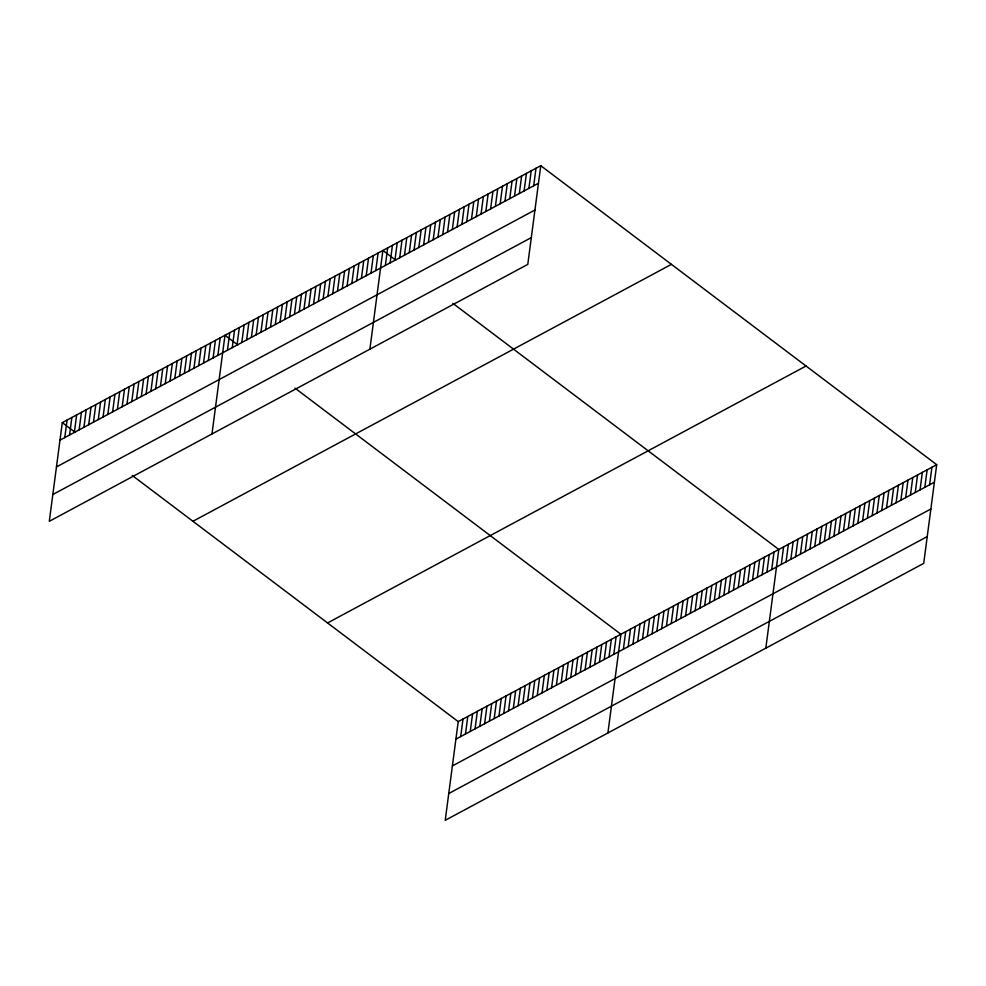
<?xml version="1.0" encoding="UTF-8"?>
<svg xmlns="http://www.w3.org/2000/svg" width="986" height="986" viewBox="0 0 986 986"><rect width="100%" height="100%" fill="white"/><g stroke="black" fill="none" stroke-linecap="round" stroke-linejoin="round"><path stroke-width="1.48" d="M540.772 165.697L62.291 422.624L49.3 521.311L527.781 264.396L540.772 165.697L936.7 464.689L923.709 563.376L445.228 820.303L458.219 721.604L936.7 464.689M64.768 437.587L67.073 420.048M69.55 435.011L71.867 417.485M74.344 432.447L76.649 414.909M79.126 429.871L81.431 412.345M83.909 427.308L86.213 409.769M88.691 424.732L91.008 407.206M93.485 422.168L95.79 404.63M98.267 419.592L100.572 402.066M103.049 417.029L105.354 399.49M107.831 414.453L110.136 396.927M112.614 411.889L114.931 394.363M117.408 409.326L119.713 391.787M122.19 406.75L124.495 389.224M126.972 404.186L129.277 386.648M131.754 401.61L134.071 384.084M136.536 399.047L138.853 381.508M141.331 396.471L143.636 378.944M146.113 393.907L148.418 376.369M150.895 391.331L153.2 373.805M155.677 388.767L157.994 371.229M160.471 386.192L162.776 368.665M165.254 383.628L167.558 366.102M170.036 381.064L172.34 363.526M174.818 378.488L177.135 360.962M179.6 375.925L181.917 358.386M184.394 373.349L186.699 355.823M189.176 370.785L191.481 353.247M193.959 368.209L196.263 350.683M198.741 365.646L201.058 348.107M203.535 363.07L205.84 345.544M208.317 360.506L210.622 342.968M213.099 357.93L215.404 340.404M217.881 355.367L220.186 337.841M211.978 433.963L224.981 335.265L237.811 344.952M227.458 350.227L229.763 332.701M232.24 347.664L234.545 330.125M237.022 345.088L239.327 327.562M241.804 342.524L244.121 324.986M246.599 339.948L248.903 322.422M251.381 337.385L253.685 319.846M256.163 334.809L258.468 317.282M260.945 332.245L263.25 314.707M265.727 329.669L268.044 312.143M270.521 327.105L272.826 309.579M275.304 324.542L277.608 307.003M280.086 321.966L282.39 304.44M284.868 319.402L287.185 301.864M289.662 316.826L291.967 299.3M294.444 314.263L296.749 296.724M299.226 311.687L301.531 294.161M304.008 309.123L306.313 291.585M308.791 306.547L311.108 289.021M313.585 303.984L315.89 286.445M318.367 301.408L320.672 283.882M323.149 298.844L325.454 281.318M327.931 296.281L330.248 278.742M332.713 293.705L335.03 276.179M337.508 291.141L339.813 273.603M342.29 288.565L344.595 271.039M347.072 286.002L349.377 268.463M351.854 283.426L354.171 265.9M356.649 280.862L358.953 263.324M361.431 278.286L363.735 260.76M366.213 275.723L368.517 258.196M370.995 273.147L373.312 255.62M375.777 270.583L378.094 253.057M369.886 349.18L382.876 250.481L395.706 260.168M385.353 265.444L387.658 247.917M390.136 262.88L392.44 245.341M394.918 260.304L397.235 242.778M399.712 257.74L402.017 240.202M404.494 255.164L406.799 237.638M409.276 252.601L411.581 235.062M414.058 250.025L416.363 232.499M418.84 247.461L421.158 229.935M423.635 244.885L425.94 227.359M428.417 242.322L430.722 224.796M433.199 239.758L435.504 222.22M437.981 237.182L440.298 219.656M442.776 234.619L445.08 217.08M447.558 232.043L449.862 214.517M452.34 229.479L454.645 211.941M457.122 226.903L459.427 209.377M461.904 224.34L464.221 206.801M466.698 221.764L469.003 204.238M471.481 219.2L473.785 201.674M476.263 216.624L478.567 199.098M481.045 214.061L483.362 196.534M485.839 211.497L488.144 193.959M490.621 208.921L492.926 191.395M495.403 206.357L497.708 188.819M500.185 203.782L502.49 186.255M504.968 201.218L507.285 183.679M509.762 198.642L512.067 181.116M514.544 196.078L516.849 178.54M519.326 193.502L521.631 175.976M524.108 190.939L526.425 173.413M528.89 188.363L531.207 170.837M460.696 736.567L463.001 719.04M533.685 185.799L535.99 168.273M465.478 734.003L467.783 716.465M470.26 731.427L472.577 713.901M475.055 728.864L477.36 711.325M479.837 726.288L482.142 708.761M484.619 723.724L486.924 706.186M489.401 721.148L491.718 703.622M494.196 718.584L496.5 701.058M498.978 716.021L501.282 698.482M503.76 713.445L506.065 695.919M508.542 710.881L510.847 693.343M513.324 708.305L515.641 690.779M518.118 705.742L520.423 688.203M522.9 703.166L525.205 685.64M527.683 700.602L529.987 683.064M532.465 698.026L534.782 680.5M537.259 695.463L539.564 677.924M542.041 692.887L544.346 675.361M546.823 690.323L549.128 672.797M551.605 687.76L553.91 670.221M556.387 685.184L558.705 667.658M561.182 682.62L563.487 665.082M565.964 680.044L568.269 662.518M570.746 677.481L573.051 659.942M575.528 674.905L577.845 657.379M580.31 672.341L582.627 654.803M585.105 669.765L587.409 652.239M589.887 667.202L592.192 649.663M594.669 664.626L596.974 647.099M599.451 662.062L601.768 644.536M604.245 659.498L606.55 641.96M609.028 656.923L611.332 639.396M613.81 654.359L616.114 636.82M607.906 732.943L620.909 634.257L294.974 388.127M623.374 649.219L625.691 631.681M628.168 646.643L630.473 629.117M632.95 644.08L635.255 626.541M637.732 641.504L640.037 623.978M642.515 638.94L644.832 621.402M647.309 636.364L649.614 618.838M652.091 633.801L654.396 616.275M656.873 631.237L659.178 613.699M661.655 628.661L663.96 611.135M666.437 626.098L668.755 608.559M671.232 623.522L673.537 605.996M676.014 620.958L678.319 603.42M680.796 618.382L683.101 600.856M685.578 615.819L687.895 598.28M690.373 613.243L692.677 595.717M695.155 610.679L697.459 593.141M699.937 608.103L702.242 590.577M704.719 605.54L707.024 588.013M709.501 602.976L711.818 585.438M714.295 600.4L716.6 582.874M719.077 597.836L721.382 580.298M723.86 595.261L726.164 577.734M728.642 592.697L730.959 575.158M733.436 590.121L735.741 572.595M738.218 587.557L740.523 570.019M743 584.981L745.305 567.455M747.782 582.418L750.087 564.879M752.564 579.842L754.882 562.316M757.359 577.278L759.664 559.752M762.141 574.715L764.446 557.176M766.923 572.139L769.228 554.613M771.705 569.575L774.022 552.037M765.814 648.159L778.804 549.473L452.87 303.343M781.282 564.436L783.587 546.897M786.064 561.86L788.369 544.334M790.846 559.296L793.151 541.758M795.628 556.72L797.945 539.194M800.422 554.157L802.727 536.618M805.205 551.581L807.509 534.055M809.987 549.017L812.291 531.491M814.769 546.454L817.086 528.915M819.551 543.878L821.868 526.351M824.345 541.314L826.65 523.776M829.127 538.738L831.432 521.212M833.909 536.174L836.214 518.636M838.692 533.599L841.009 516.072M843.486 531.035L845.791 513.496M848.268 528.459L850.573 510.933M853.05 525.895L855.355 508.357M857.832 523.319L860.137 505.793M862.614 520.756L864.932 503.23M867.409 518.192L869.714 500.654M872.191 515.616L874.496 498.09M876.973 513.053L879.278 495.514M881.755 510.477L884.072 492.951M886.55 507.913L888.854 490.375M891.332 505.337L893.636 487.811M896.114 502.774L898.419 485.235M900.896 500.198L903.201 482.672M905.678 497.634L907.995 480.096M910.472 495.058L912.777 477.532M915.255 492.495L917.559 474.969M920.037 489.931L922.341 472.393M924.819 487.355L927.136 469.829M929.613 484.792L931.918 467.253M59.986 440.15L538.467 183.236M56.461 466.933L534.942 210.018M52.825 494.528L531.306 237.614M192.948 521.286L671.429 264.359M327.562 622.942L806.043 366.016M455.914 739.143L934.395 482.216M452.389 765.925L930.87 508.998M448.753 793.52L927.234 536.594M62.291 422.624L75.121 432.312M132.284 475.474L458.219 721.604"/></g></svg>
